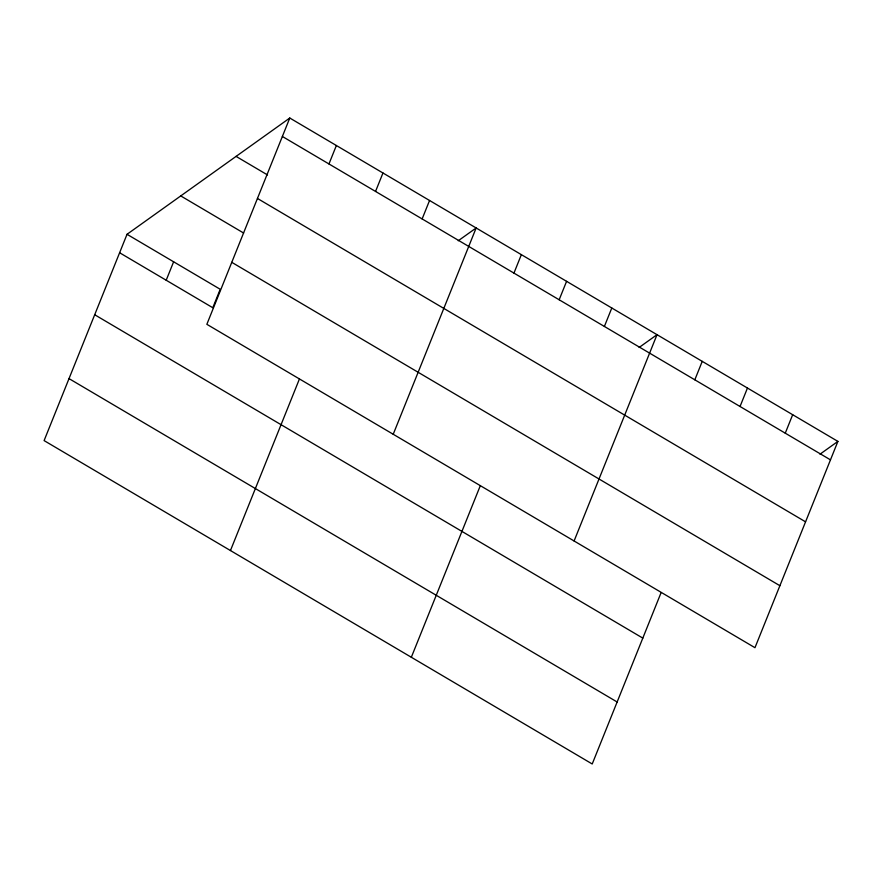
<?xml version="1.0" encoding="UTF-8"?>
<svg xmlns="http://www.w3.org/2000/svg" width="882" height="882" viewBox="0 0 882 882"><rect width="100%" height="100%" fill="white"/><g stroke="black" fill="none" stroke-linecap="round" stroke-linejoin="round"><path stroke-width="1.32" d="M289.781 118.023L206.851 324.311L754.97 647.697L837.9 441.397L289.781 118.023L127.03 234.303L44.1 440.603L592.219 763.977L661.114 592.583M166.202 280.233L173.622 261.789M328.964 163.953L336.373 145.508M230.456 550.544L299.362 379.15M375.545 191.438L382.964 172.993M422.136 218.934L429.556 200.479M393.218 434.264L476.148 227.975L458.243 240.764M513.952 273.1L521.361 254.644M411.332 657.266L480.238 485.861M559.166 299.77L566.586 281.325M604.391 326.45L611.799 308.005M574.094 540.986L657.024 334.686L639.119 347.475M694.829 379.811L702.237 361.366M740.042 406.492L747.462 388.047M785.267 433.172L792.675 414.716M819.995 454.197L837.9 441.397M282.372 136.467L830.48 459.853M236.078 156.39L267.522 174.945M257.456 198.461L805.564 521.835M180.744 195.925L243.63 233.035M231.779 262.329L779.886 585.703M127.03 234.303L220.213 289.274L212.794 307.73L119.61 252.748M94.694 314.742L642.813 638.116M69.017 378.61L617.135 701.995"/></g></svg>
